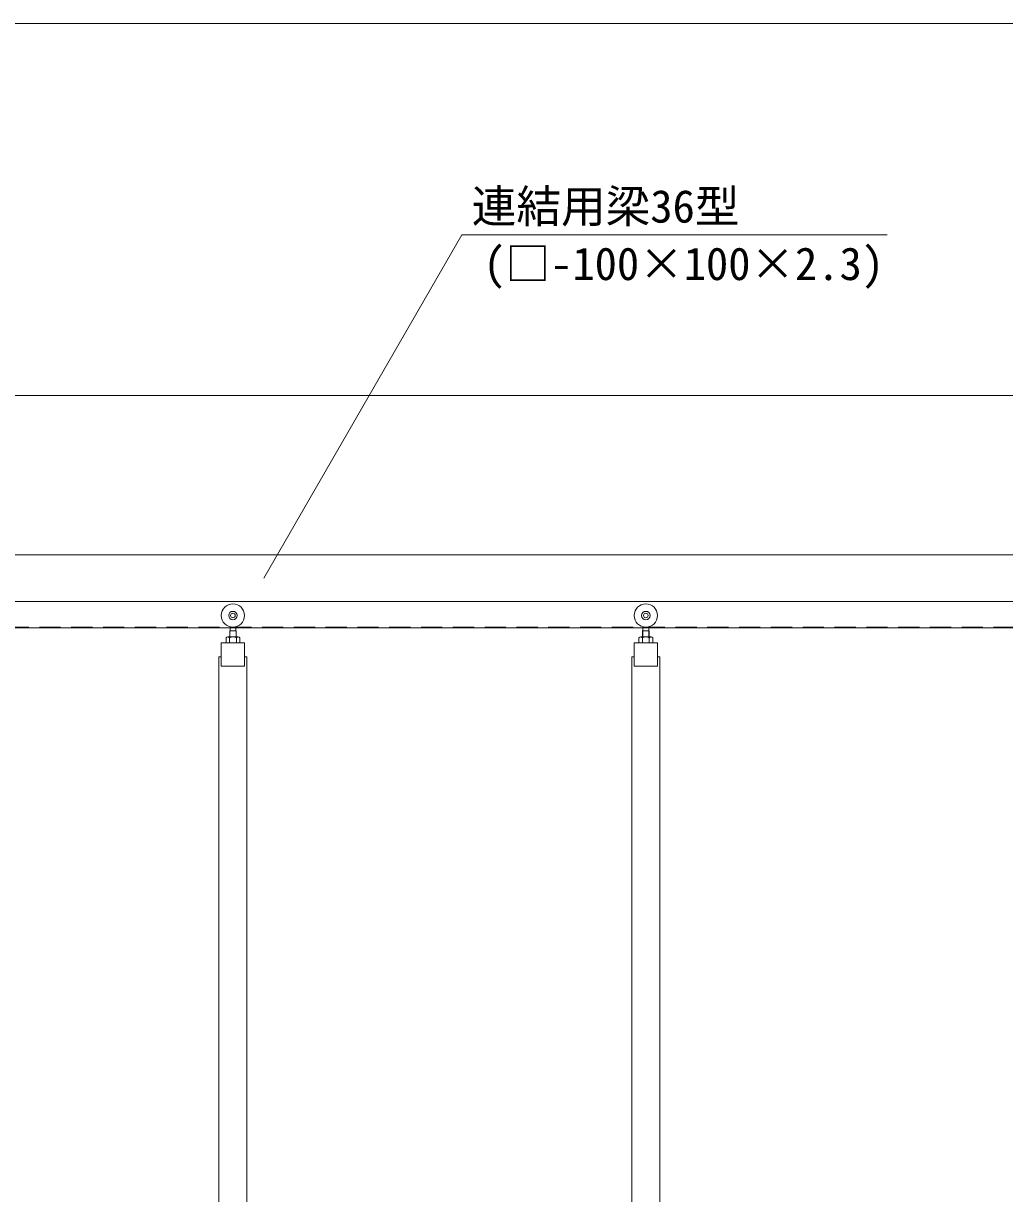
# Model space of a CAD drawing. Units: millimetres, scale not verified. Extents: x 35020 to 55145, y -14438 to 14438.
# Drawn here: x 43075 to 45185, y 6851 to 9368 of the extents above; entities that cross this region are included whole.
import ezdxf
from ezdxf.enums import TextEntityAlignment as Align

# ---------------------------------------------------------------- set-up
doc = ezdxf.new("R2010")
doc.units = ezdxf.units.MM
doc.header["$LTSCALE"] = 38
doc.linetypes.add('DASHED1', pattern=[1.8, 1.2, -0.6])
for name, color, linetype, lineweight in [('0-6_ﾎﾞﾙﾄ類', 2, 'Continuous', 18), ('0-B_寸法', 3, 'Continuous', 18), ('0-F_中央走行棒', 7, 'Continuous', 18), ('1-4_吊車', 4, 'DASHED1', 9), ('1-8_文字', 7, 'Continuous', 18), ('1-A_連結用梁36', 7, 'Continuous', 18)]:
    doc.layers.add(name, color=color, linetype=linetype, lineweight=lineweight)
doc.styles.add('ＭＳ ゴシック', font='')
doc.styles.get('ＭＳ ゴシック').set_extended_font_data('MS Gothic')

msp = doc.modelspace()

# ---------------------------------------------------------------- linework, layer by layer
at = {"layer": '0-6_ﾎﾞﾙﾄ類'}
for p, q in [((43536.92, 8048.05), (43514.67, 8048.05)), ((43518.3, 8048.05), (43514.67, 8048.05)), ((43518.3, 8046.05), (43518.3, 8035.05)), ((43536.92, 8048.05), (43533.3, 8048.05)), ((43533.3, 8046.05), (43533.3, 8035.05)), ((44424.93, 8048.05), (44402.68, 8048.05)), ((44406.3, 8048.05), (44402.68, 8048.05)), ((44406.3, 8046.05), (44406.3, 8035.05)), ((44424.93, 8048.05), (44421.3, 8048.05)), ((44421.3, 8046.05), (44421.3, 8035.05))]:
    msp.add_line(p, q, dxfattribs=at)
for points in [[(43511.05, 8046.05), (43511.05, 8035.05), (43540.55, 8035.05), (43540.55, 8046.05)], [(44399.05, 8046.05), (44399.05, 8035.05), (44428.55, 8035.05), (44428.55, 8046.05)]]:
    msp.add_lwpolyline(points, dxfattribs=at)
for centre, radius, start, end in [((43514.67, 8043.78), 4.28, 32.227, 147.773), ((43525.8, 8033), 15.05, 60.137, 119.863), ((43536.92, 8043.78), 4.28, 32.227, 147.773), ((44402.68, 8043.78), 4.28, 32.227, 147.773), ((44413.8, 8033), 15.05, 60.137, 119.863), ((44424.93, 8043.78), 4.28, 32.227, 147.773)]:
    msp.add_arc(centre, radius, start, end, dxfattribs=at)
at = {"layer": '0-B_寸法'}
for p, q in [((37274.8, 9367.5), (46164.8, 9367.5)), ((42626.8, 8567.5), (47120.8, 8567.5))]:
    msp.add_line(p, q, dxfattribs=at)
at = {"layer": '0-F_中央走行棒'}
for points in [[(43550.8, 7985.05), (43500.8, 7985.05), (43500.8, 8035.05), (43550.8, 8035.05)], [(44438.8, 7985.05), (44388.8, 7985.05), (44388.8, 8035.05), (44438.8, 8035.05)]]:
    msp.add_lwpolyline(points, close=True, dxfattribs=at)
for points in [[(43495.8, 6673.05), (43495.8, 8005.05), (43500.8, 8005.05)], [(43550.8, 8005.05), (43555.8, 8005.05), (43555.8, 6673.05)], [(44383.8, 6673.05), (44383.8, 8005.05), (44388.8, 8005.05)], [(44438.8, 8005.05), (44443.8, 8005.05), (44443.8, 6673.05)]]:
    msp.add_lwpolyline(points, dxfattribs=at)
at = {"layer": '1-4_吊車', "color": 7, "linetype": 'Continuous', "lineweight": 18}
for p, q in [((43519.1, 8048.05), (43519.1, 8061.1)), ((43519.55, 8061.1), (43519.55, 8069.9)), ((43532.05, 8061.1), (43532.05, 8069.9)), ((43532.5, 8048.05), (43532.5, 8061.1)), ((44407.1, 8048.05), (44407.1, 8061.1)), ((44407.55, 8061.1), (44407.55, 8069.9)), ((44420.05, 8061.1), (44420.05, 8069.9)), ((44420.5, 8048.05), (44420.5, 8061.1)), ((43517.85, 8048.05), (43517.85, 8048.1)), ((43533.72, 8048.05), (43533.72, 8048.1)), ((44405.85, 8048.05), (44405.85, 8048.1)), ((44421.72, 8048.05), (44421.72, 8048.1))]:
    msp.add_line(p, q, dxfattribs=at)
for points in [[(43517.85, 8048.1), (43518.8, 8048.1), (43518.8, 8061.1), (43525.8, 8061.1)], [(43533.72, 8048.1), (43532.8, 8048.1), (43532.8, 8061.1), (43525.8, 8061.1)], [(44405.85, 8048.1), (44406.8, 8048.1), (44406.8, 8061.1), (44413.8, 8061.1)], [(44421.72, 8048.1), (44420.8, 8048.1), (44420.8, 8061.1), (44413.8, 8061.1)]]:
    msp.add_lwpolyline(points, dxfattribs=at)
for centre, radius in [((43525.8, 8094.1), 25), ((44413.8, 8094.1), 25), ((43525.8, 8094.1), 9), ((43525.8, 8094.1), 5), ((44413.8, 8094.1), 9), ((44413.8, 8094.1), 5)]:
    msp.add_circle(centre, radius, dxfattribs=at)
at = {"layer": '1-8_文字'}
for p, q in [((43592.08, 8174.5), (44018.15, 8912.5)), ((44018.15, 8912.5), (44043.1, 8912.5)), ((44043.1, 8912.5), (44933, 8912.5))]:
    msp.add_line(p, q, dxfattribs=at)
at = {"layer": '1-A_連結用梁36', "color": 4, "linetype": 'DASHED1', "lineweight": 9}
msp.add_line((46164.8, 8069.1), (42619.8, 8069.1), dxfattribs=at)
at = {"layer": '1-A_連結用梁36'}
for points in [[(42625.8, 8224.5), (42625.8, 8124.5), (45919.8, 8124.5)], [(46319.8, 8124.5), (46319.8, 8224.5), (42638.5, 8224.5)], [(45919.8, 8124.5), (42619.8, 8124.5), (42619.8, 8067.5), (45976.8, 8067.5)]]:
    msp.add_lwpolyline(points, dxfattribs=at)

# ---------------------------------------------------------------- texts
at = {"layer": '1-8_文字', "style": 'ＭＳ ゴシック'}
for s, p in [('連結用梁36型     \u3000\u3000', (44039.4, 8917.9)), ('(□-100×100×2.3)', (44064.1, 8794.43))]:
    msp.add_text(s, height=70.38, dxfattribs=at).set_placement(p, align=Align.BOTTOM_LEFT)

doc.saveas('drawing.dxf')
